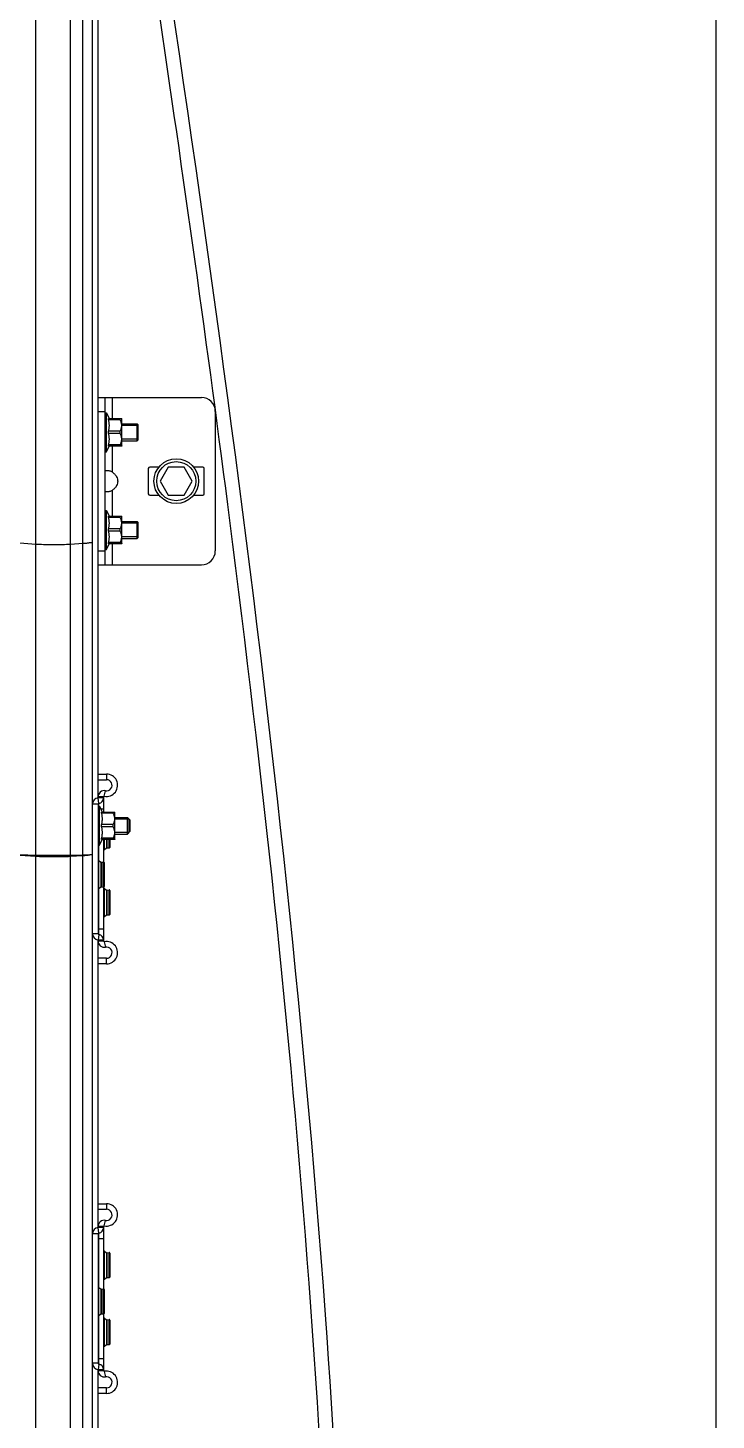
# Model space of a CAD drawing. Header units: millimetres. Extents: x 21899 to 38731, y -5425 to 3612.
# Drawn here: x 34278.6 to 34525.2, y 2382 to 2881.1 of the extents above; entities that cross this region are included whole.
import ezdxf

# ---------------------------------------------------------------- set-up
doc = ezdxf.new("R2010")
doc.units = ezdxf.units.MM

msp = doc.modelspace()

# ---------------------------------------------------------------- linework, layer by layer
at = {"color": 7, "linetype": 'Continuous'}
for p, q in [((34525.24, 1144.53), (34525.24, 3362)), ((34301.74, 1144.53), (34301.74, 3010.14)), ((34303.74, 2605.07), (34303.74, 3004)), ((34303.74, 2748.59), (34340.74, 2748.59)), ((34306.24, 2688.59), (34306.24, 2748.59)), ((34306.24, 2743.09), (34306.74, 2743.09)), ((34306.74, 2729.09), (34306.74, 2743.09)), ((34306.74, 2743.09), (34307.66, 2740.99)), ((34307.42, 2740.99), (34312.21, 2740.99)), ((34307.42, 2740.59), (34307.42, 2740.99)), ((34311.67, 2740.59), (34307.42, 2740.59)), ((34311.67, 2740.59), (34311.67, 2740.99)), ((34312.24, 2740.97), (34312.2, 2741)), ((34312.24, 2731.21), (34312.24, 2740.97)), ((34345.74, 2743.59), (34345.74, 2693.59)), ((34311.67, 2736.49), (34307.42, 2736.49)), ((34307.42, 2735.68), (34307.42, 2736.49)), ((34311.67, 2735.68), (34307.42, 2735.68)), ((34311.67, 2735.68), (34311.67, 2736.49)), ((34312.24, 2739.09), (34317.74, 2739.09)), ((34317.74, 2733.09), (34317.74, 2739.09)), ((34317.74, 2739.09), (34318.09, 2738.73)), ((34318.09, 2733.44), (34318.09, 2738.73)), ((34306.74, 2729.09), (34307.66, 2731.18)), ((34311.67, 2731.58), (34307.42, 2731.58)), ((34307.42, 2731.18), (34307.42, 2731.58)), ((34312.21, 2731.18), (34307.42, 2731.18)), ((34311.67, 2731.58), (34311.67, 2731.18)), ((34312.24, 2731.21), (34312.2, 2731.17)), ((34312.24, 2733.09), (34317.74, 2733.09)), ((34317.74, 2733.09), (34318.09, 2733.44)), ((34306.24, 2729.09), (34306.74, 2729.09)), ((34321.74, 2723.09), (34321.74, 2714.09)), ((34325.49, 2723.59), (34322.24, 2723.59)), ((34328.85, 2723.59), (34325.96, 2718.59)), ((34334.62, 2723.59), (34328.85, 2723.59)), ((34337.51, 2718.59), (34334.62, 2723.59)), ((34341.24, 2723.59), (34337.98, 2723.59)), ((34341.74, 2714.09), (34341.74, 2723.09)), ((34325.96, 2718.59), (34328.85, 2713.59)), ((34334.62, 2713.59), (34337.51, 2718.59)), ((34322.24, 2713.59), (34325.49, 2713.59)), ((34328.85, 2713.59), (34334.62, 2713.59)), ((34337.98, 2713.59), (34341.24, 2713.59)), ((34306.24, 2708.09), (34306.74, 2708.09)), ((34306.74, 2694.09), (34306.74, 2708.09)), ((34306.74, 2708.09), (34307.66, 2705.99)), ((34307.42, 2705.99), (34312.21, 2705.99)), ((34307.42, 2705.59), (34307.42, 2705.99)), ((34311.67, 2705.59), (34307.42, 2705.59)), ((34311.67, 2705.59), (34311.67, 2705.99)), ((34312.24, 2705.97), (34312.2, 2706)), ((34312.24, 2696.21), (34312.24, 2705.97)), ((34311.67, 2701.49), (34307.42, 2701.49)), ((34307.42, 2700.68), (34307.42, 2701.49)), ((34311.67, 2700.68), (34307.42, 2700.68)), ((34311.67, 2700.68), (34311.67, 2701.49)), ((34312.24, 2704.09), (34317.74, 2704.09)), ((34317.74, 2698.09), (34317.74, 2704.09)), ((34317.74, 2704.09), (34318.09, 2703.73)), ((34318.09, 2698.44), (34318.09, 2703.73)), ((34306.74, 2694.09), (34307.66, 2696.18)), ((34311.67, 2696.58), (34307.42, 2696.58)), ((34307.42, 2696.18), (34307.42, 2696.58)), ((34312.21, 2696.18), (34307.42, 2696.18)), ((34311.67, 2696.58), (34311.67, 2696.18)), ((34312.24, 2696.21), (34312.2, 2696.17)), ((34312.24, 2698.09), (34317.74, 2698.09)), ((34317.74, 2698.09), (34318.09, 2698.44)), ((34306.24, 2694.09), (34306.74, 2694.09)), ((34303.74, 2688.59), (34340.74, 2688.59)), ((34303.74, 2611.59), (34306.74, 2611.59)), ((34303.74, 2602.09), (34304.24, 2602.09)), ((34304.24, 2588.09), (34304.24, 2602.09)), ((34304.24, 2602.09), (34305.16, 2599.99)), ((34304.92, 2599.99), (34309.71, 2599.99)), ((34304.92, 2599.59), (34304.92, 2599.99)), ((34309.17, 2599.59), (34304.92, 2599.59)), ((34309.17, 2595.49), (34304.92, 2595.49)), ((34304.92, 2594.68), (34304.92, 2595.49)), ((34309.17, 2599.59), (34309.17, 2599.99)), ((34309.17, 2594.68), (34309.17, 2595.49)), ((34309.74, 2599.97), (34309.7, 2600)), ((34309.74, 2590.21), (34309.74, 2599.97)), ((34309.74, 2598.09), (34314.24, 2598.09)), ((34314.24, 2598.09), (34315.24, 2597.09)), ((34314.24, 2592.09), (34314.24, 2598.09)), ((34314.84, 2592.69), (34314.84, 2597.49)), ((34315.24, 2593.09), (34315.24, 2597.09)), ((34304.24, 2588.09), (34305.16, 2590.18)), ((34309.17, 2594.68), (34304.92, 2594.68)), ((34309.17, 2590.58), (34304.92, 2590.58)), ((34304.92, 2590.18), (34304.92, 2590.58)), ((34309.71, 2590.18), (34304.92, 2590.18)), ((34307.94, 2590.18), (34307.94, 2587.3)), ((34309.17, 2590.58), (34309.17, 2590.18)), ((34309.74, 2590.21), (34309.7, 2590.17)), ((34309.74, 2592.09), (34314.24, 2592.09)), ((34314.24, 2592.09), (34315.24, 2593.09)), ((34303.74, 2588.09), (34304.24, 2588.09)), ((34306.06, 2586.58), (34306.77, 2587.14)), ((34306.91, 2587.18), (34307.72, 2587.11)), ((34275.74, 2584.71), (34281.39, 2584.56)), ((34275.74, 2584.55), (34281.39, 2584.16)), ((34293.86, 2584.55), (34298.23, 2584.66)), ((34293.86, 2584.15), (34298.23, 2584.42)), ((34304.06, 2582.59), (34304.77, 2582.03)), ((34304.91, 2581.99), (34305.72, 2582.07)), ((34305.94, 2581.87), (34305.94, 2573.3)), ((34304.06, 2572.58), (34304.77, 2573.14)), ((34304.91, 2573.18), (34305.72, 2573.11)), ((34306.06, 2572.59), (34306.77, 2572.03)), ((34306.91, 2571.99), (34307.72, 2572.07)), ((34307.94, 2571.87), (34307.94, 2563.3)), ((34306.06, 2562.58), (34306.77, 2563.14)), ((34306.91, 2563.18), (34307.72, 2563.11)), ((34303.74, 2451.07), (34303.74, 2554.11)), ((34306.74, 2547.59), (34303.74, 2547.59)), ((34303.74, 2457.59), (34306.74, 2457.59)), ((34306.06, 2442.59), (34306.77, 2442.03)), ((34306.91, 2441.99), (34307.72, 2442.07)), ((34307.94, 2441.87), (34307.94, 2433.3)), ((34306.06, 2432.58), (34306.77, 2433.14)), ((34306.91, 2433.18), (34307.72, 2433.11)), ((34304.06, 2429.59), (34304.77, 2429.03)), ((34304.91, 2428.99), (34305.72, 2429.07)), ((34305.94, 2428.87), (34305.94, 2420.3)), ((34304.06, 2419.58), (34304.77, 2420.14)), ((34304.91, 2420.18), (34305.72, 2420.11)), ((34306.06, 2418.59), (34306.77, 2418.03)), ((34306.91, 2417.99), (34307.72, 2418.07)), ((34307.94, 2417.87), (34307.94, 2409.3)), ((34306.06, 2408.58), (34306.77, 2409.14)), ((34306.91, 2409.18), (34307.72, 2409.11)), ((34303.74, 1144.53), (34303.74, 2400.11)), ((34306.74, 2393.59), (34303.74, 2393.59))]:
    msp.add_line(p, q, dxfattribs=at)
at = {"color": 9, "linetype": 'Continuous'}
for p, q in [((34281.39, 1144.53), (34281.39, 3055.17)), ((34293.86, 1144.53), (34293.86, 3055.17)), ((34298.23, 1144.53), (34298.23, 3011.61)), ((34308.74, 2748.59), (34308.74, 2740.99)), ((34303.74, 2743.59), (34306.24, 2743.59)), ((34308.74, 2731.18), (34308.74, 2721.88)), ((34308.74, 2715.29), (34308.74, 2705.99)), ((34275.74, 2696.44), (34281.39, 2696.05)), ((34293.86, 2696.04), (34298.23, 2696.31)), ((34308.74, 2696.18), (34308.74, 2688.59)), ((34303.74, 2693.59), (34306.24, 2693.59)), ((34306.74, 2613.59), (34306.74, 2611.59)), ((34305.74, 2605.46), (34303.74, 2605.46)), ((34305.97, 2605.66), (34306.35, 2607.62)), ((34303.74, 2602.79), (34301.74, 2602.79)), ((34305.74, 2605.07), (34303.74, 2605.07)), ((34304, 2603.08), (34303.74, 2605.07)), ((34304, 2602.09), (34304, 2603.08)), ((34304.68, 2601.09), (34305.74, 2601.09)), ((34306.06, 2586.58), (34306.06, 2590.18)), ((34306.77, 2590.18), (34306.77, 2587.14)), ((34306.91, 2590.18), (34306.91, 2587.18)), ((34307.72, 2587.11), (34307.72, 2590.18)), ((34304, 2582.62), (34304, 2588.09)), ((34304.06, 2572.58), (34304.06, 2582.59)), ((34304.77, 2582.03), (34304.77, 2573.14)), ((34304.91, 2581.99), (34304.91, 2573.18)), ((34305.72, 2573.11), (34305.72, 2582.07)), ((34304, 2556.09), (34304, 2572.55)), ((34306.06, 2562.58), (34306.06, 2572.59)), ((34306.77, 2572.03), (34306.77, 2563.14)), ((34306.91, 2571.99), (34306.91, 2563.18)), ((34307.72, 2563.11), (34307.72, 2572.07)), ((34303.74, 2556.39), (34301.74, 2556.39)), ((34303.74, 2558.09), (34305.74, 2558.09)), ((34304, 2556.09), (34303.74, 2554.11)), ((34305.74, 2554.11), (34303.74, 2554.11)), ((34305.74, 2553.71), (34303.74, 2553.71)), ((34305.97, 2553.51), (34306.35, 2551.55)), ((34306.74, 2545.59), (34306.74, 2547.59)), ((34306.74, 2459.59), (34306.74, 2457.59)), ((34305.74, 2451.46), (34303.74, 2451.46)), ((34305.74, 2451.07), (34303.74, 2451.07)), ((34304, 2449.08), (34303.74, 2451.07)), ((34305.97, 2451.66), (34306.35, 2453.62)), ((34303.74, 2448.79), (34301.74, 2448.79)), ((34303.74, 2447.09), (34305.74, 2447.09)), ((34304, 2429.62), (34304, 2449.08)), ((34306.06, 2432.58), (34306.06, 2442.59)), ((34306.77, 2442.03), (34306.77, 2433.14)), ((34306.91, 2441.99), (34306.91, 2433.18)), ((34307.72, 2433.11), (34307.72, 2442.07)), ((34304.06, 2419.58), (34304.06, 2429.59)), ((34304.77, 2429.03), (34304.77, 2420.14)), ((34304.91, 2428.99), (34304.91, 2420.18)), ((34305.72, 2420.11), (34305.72, 2429.07)), ((34304, 2402.09), (34304, 2419.55)), ((34306.06, 2408.58), (34306.06, 2418.59)), ((34306.77, 2418.03), (34306.77, 2409.14)), ((34306.91, 2417.99), (34306.91, 2409.18)), ((34307.72, 2409.11), (34307.72, 2418.07)), ((34303.74, 2402.39), (34301.74, 2402.39)), ((34303.74, 2404.09), (34305.74, 2404.09)), ((34304, 2402.09), (34303.74, 2400.11)), ((34305.74, 2400.11), (34303.74, 2400.11)), ((34305.74, 2399.71), (34303.74, 2399.71)), ((34305.97, 2399.51), (34306.35, 2397.55)), ((34306.74, 2391.59), (34306.74, 2393.59))]:
    msp.add_line(p, q, dxfattribs=at)
at = {"color": 2, "linetype": 'Continuous'}
for p, q in [((34318.09, 2738.59), (34312.24, 2738.59)), ((34318.09, 2733.59), (34312.24, 2733.59)), ((34318.09, 2703.59), (34312.24, 2703.59)), ((34318.09, 2698.59), (34312.24, 2698.59)), ((34314.84, 2597.49), (34309.74, 2597.49)), ((34314.84, 2592.69), (34309.74, 2592.69))]:
    msp.add_line(p, q, dxfattribs=at)
at = {"color": 3, "linetype": 'Continuous'}
for p, q in [((34303.74, 2613.59), (34306.74, 2613.59)), ((34305.74, 2599.99), (34305.74, 2605.46)), ((34303.74, 2602.79), (34303.74, 2556.39)), ((34305.74, 2582.07), (34305.74, 2590.18)), ((34305.74, 2553.71), (34305.74, 2573.11)), ((34306.74, 2545.59), (34303.74, 2545.59)), ((34303.74, 2459.59), (34306.74, 2459.59)), ((34305.74, 2429.07), (34305.74, 2451.46)), ((34303.74, 2448.79), (34303.74, 2402.39)), ((34305.74, 2399.71), (34305.74, 2420.11)), ((34306.74, 2391.59), (34303.74, 2391.59))]:
    msp.add_line(p, q, dxfattribs=at)
at = {"color": 7, "linetype": 'Continuous'}
for radius in [8, 7]:
    msp.add_circle((34331.74, 2718.59), radius, dxfattribs=at)
for centre, radius, start, end in [((34340.74, 2743.59), 5, 0, 90), ((34322.24, 2723.09), 0.5, 90, 180), ((34341.24, 2723.09), 0.5, 0, 90), ((34322.24, 2714.09), 0.5, 180, 270), ((34341.24, 2714.09), 0.5, 270, 0), ((34340.74, 2693.59), 5, 270, 0), ((34306.74, 2609.59), 2, 259.0194, 90), ((34305.94, 2605.46), 2.2, 79.0194, 180), ((34304.04, 2602.79), 2.3, 97.4947, 180), ((34305.94, 2586.74), 0.2, 180, 307.6942), ((34306.9, 2586.98), 0.2, 84.8056, 127.6942), ((34307.74, 2587.3), 0.2, 264.8056, 0), ((34303.94, 2582.43), 0.2, 52.3058, 180), ((34304.9, 2582.19), 0.2, 232.3058, 275.1944), ((34305.74, 2581.87), 0.2, 0, 95.1944), ((34303.94, 2572.74), 0.2, 180, 307.6942), ((34304.9, 2572.98), 0.2, 84.8056, 127.6942), ((34305.74, 2573.3), 0.2, 264.8056, 0), ((34305.94, 2572.43), 0.2, 52.3058, 180), ((34306.9, 2572.19), 0.2, 232.3058, 275.1944), ((34307.74, 2571.87), 0.2, 0, 95.1944), ((34305.94, 2562.74), 0.2, 180, 307.6942), ((34306.9, 2562.98), 0.2, 84.8056, 127.6942), ((34307.74, 2563.3), 0.2, 264.8056, 0), ((34304.04, 2556.39), 2.3, 180, 262.5053), ((34305.94, 2553.71), 2.2, 180, 280.9806), ((34306.74, 2549.59), 2, 270, 100.9806), ((34306.74, 2455.59), 2, 259.0194, 90), ((34304.04, 2448.79), 2.3, 97.4947, 180), ((34305.94, 2451.46), 2.2, 79.0194, 180), ((34305.94, 2442.43), 0.2, 52.3058, 180), ((34306.9, 2442.19), 0.2, 232.3058, 275.1944), ((34307.74, 2441.87), 0.2, 0, 95.1944), ((34305.94, 2432.74), 0.2, 180, 307.6942), ((34306.9, 2432.98), 0.2, 84.8056, 127.6942), ((34307.74, 2433.3), 0.2, 264.8056, 0), ((34303.94, 2429.43), 0.2, 52.3058, 180), ((34304.9, 2429.19), 0.2, 232.3058, 275.1944), ((34305.74, 2428.87), 0.2, 0, 95.1944), ((34303.94, 2419.74), 0.2, 180, 307.6942), ((34304.9, 2419.98), 0.2, 84.8056, 127.6942), ((34305.74, 2420.3), 0.2, 264.8056, 0), ((34305.94, 2418.43), 0.2, 52.3058, 180), ((34306.9, 2418.19), 0.2, 232.3058, 275.1944), ((34307.74, 2417.87), 0.2, 0, 95.1944), ((34305.94, 2408.74), 0.2, 180, 307.6942), ((34306.9, 2408.98), 0.2, 84.8056, 127.6942), ((34307.74, 2409.3), 0.2, 264.8056, 0), ((34304.04, 2402.39), 2.3, 180, 262.5053), ((34305.94, 2399.71), 2.2, 180, 280.9806), ((34306.74, 2395.59), 2, 270, 100.9806)]:
    msp.add_arc(centre, radius, start, end, dxfattribs=at)
at = {"color": 3, "linetype": 'Continuous'}
for centre, radius, start, end in [((34306.74, 2609.59), 4, 259.0194, 90), ((34305.94, 2605.46), 0.2, 79.0194, 180), ((34304.04, 2602.79), 0.3, 97.4947, 180), ((34303.74, 2605.07), 2, 277.4947, 0), ((34304.04, 2556.39), 0.3, 180, 262.5053), ((34303.74, 2554.11), 2, 0, 82.5053), ((34305.94, 2553.71), 0.2, 180, 280.9806), ((34306.74, 2549.59), 4, 270, 100.9806), ((34306.74, 2455.59), 4, 259.0194, 90), ((34303.74, 2451.07), 2, 277.4947, 0), ((34305.94, 2451.46), 0.2, 79.0194, 180), ((34304.04, 2448.79), 0.3, 97.4947, 180), ((34304.04, 2402.39), 0.3, 180, 262.5053), ((34303.74, 2400.11), 2, 0, 82.5053), ((34305.94, 2399.71), 0.2, 180, 280.9806), ((34306.74, 2395.59), 4, 270, 100.9806)]:
    msp.add_arc(centre, radius, start, end, dxfattribs=at)
msp.add_open_spline([(34184.59, 477.37), (34184.44, 482.03), (34184.29, 486.79), (34184.55, 495.3), (34184.84, 499.05), (34185.7, 504.07), (34185.97, 505.36), (34186.55, 507.73), (34186.85, 508.81), (34187.52, 510.92), (34187.88, 511.97), (34189.07, 515.07), (34189.99, 517.08), (34193.34, 523.53), (34196.23, 527.73), (34202.79, 535.64), (34206.45, 539.33), (34214.24, 546.27), (34218.38, 549.51), (34226.01, 554.98), (34229.46, 557.28), (34236.42, 561.66), (34239.94, 563.73), (34250.58, 569.66), (34257.78, 573.24), (34276.63, 581.97), (34288.29, 586.75), (34310.88, 596.24), (34321.79, 600.96), (34335.87, 608.21), (34339.68, 610.31), (34346.21, 614.23), (34348.99, 616.02), (34354.4, 619.74), (34357.04, 621.67), (34364.73, 627.67), (34369.58, 631.96), (34384.23, 646.52), (34393.01, 657.83), (34408.25, 682.69), (34414.7, 696.25), (34425.51, 725.26), (34429.87, 740.71), (34439.69, 787.11), (34442.84, 819.9), (34444.31, 888.03), (34442.63, 923.36), (34436.16, 993.95), (34431.38, 1029.2), (34424.54, 1071.66), (34423.12, 1080.12), (34420.21, 1096.85), (34418.73, 1105.13), (34414.2, 1129.71), (34411.07, 1145.76), (34401.56, 1193.12), (34395.03, 1223.59), (34379.71, 1296.8), (34371.23, 1338.82), (34362.9, 1393.07), (34361.2, 1405.24), (34358.42, 1428.01), (34357.28, 1438.6), (34355.6, 1457.2), (34354.98, 1465.19), (34353.95, 1481.23), (34353.54, 1489.29), (34352.6, 1513.54), (34352.36, 1529.83), (34352.61, 1578.97), (34354.07, 1612.13), (34360.38, 1706.91), (34367.05, 1769.14), (34374.7, 1847.67), (34376.25, 1864.05), (34378.73, 1892.04), (34379.7, 1903.65), (34381.52, 1926.85), (34382.35, 1938.44), (34384.66, 1973.16), (34385.93, 1996.25), (34388.94, 2065.42), (34389.91, 2111.36), (34389.98, 2248.82), (34386.21, 2339.99), (34372.53, 2522.27), (34362.63, 2613.36), (34335.09, 2828.37), (34315.95, 2952.28), (34296.79, 3076.24)], degree=3, knots=[0, 0, 0, 0, 13.614656, 13.614656, 24.237506, 24.237506, 27.949925, 27.949925, 31.063684, 31.063684, 34.177443, 34.177443, 40.404961, 40.404961, 54.673562, 54.673562, 68.942162, 68.942162, 83.210763, 83.210763, 94.643421, 94.643421, 106.076078, 106.076078, 128.941394, 128.941394, 165.933013, 165.933013, 202.924632, 202.924632, 217.211649, 217.211649, 228.325165, 228.325165, 239.438681, 239.438681, 261.665712, 261.665712, 310.591127, 310.591127, 359.516541, 359.516541, 408.441955, 408.441955, 499.721397, 499.721397, 591.000838, 591.000838, 682.28028, 682.28028, 705.283727, 705.283727, 728.287174, 728.287174, 774.294068, 774.294068, 866.307856, 866.307856, 999.972816, 999.972816, 1038.611318, 1038.611318, 1072.030725, 1072.030725, 1097.038945, 1097.038945, 1122.047166, 1122.047166, 1172.063606, 1172.063606, 1272.096487, 1272.096487, 1455.942037, 1455.942037, 1504.41999, 1504.41999, 1538.871883, 1538.871883, 1573.323775, 1573.323775, 1642.227561, 1642.227561, 1780.035131, 1780.035131, 2055.650273, 2055.650273, 2331.265414, 2331.265414, 2706.34663, 2706.34663, 2706.34663, 2706.34663])
msp.add_spline([(34189.59, 477.52), (34191.3, 506.07), (34229.11, 550.99), (34347.84, 609.4), (34429.09, 1074.69), (34359.72, 1469.53), (34385.22, 1910.16), (34385.22, 2419.72), (34301.74, 3077)], degree=3)
at = {"color": 7, "linetype": 'Continuous'}
for points, start_tangent, end_tangent in [([(34307.42, 2740.59), (34307.52, 2740.07), (34307.59, 2739.56), (34307.64, 2739.05), (34307.66, 2738.54), (34307.64, 2738.03), (34307.59, 2737.52), (34307.52, 2737.01), (34307.42, 2736.49)], (0.215516, -0.9765), (-0.215516, -0.9765)), ([(34311.67, 2736.49), (34311.88, 2736.97), (34312.04, 2737.43), (34312.15, 2737.88), (34312.2, 2738.32), (34312.2, 2738.76), (34312.15, 2739.2), (34312.04, 2739.65), (34311.88, 2740.11), (34311.67, 2740.59)], (0.44845, 0.893808), (-0.44845, 0.893808)), ([(34307.42, 2735.68), (34307.52, 2735.16), (34307.59, 2734.65), (34307.64, 2734.14), (34307.66, 2733.63), (34307.64, 2733.12), (34307.59, 2732.61), (34307.52, 2732.1), (34307.42, 2731.58)], (0.215516, -0.9765), (-0.215516, -0.9765)), ([(34311.67, 2731.58), (34311.88, 2732.06), (34312.04, 2732.52), (34312.15, 2732.97), (34312.2, 2733.41), (34312.2, 2733.85), (34312.15, 2734.29), (34312.04, 2734.74), (34311.88, 2735.2), (34311.67, 2735.68)], (0.44845, 0.893808), (-0.44845, 0.893808)), ([(34306.24, 2721.88), (34306.28, 2722.14)], (0, 1), (0.404896, 0.914363)), ([(34306.28, 2722.14), (34306.42, 2722.31), (34306.65, 2722.4), (34306.97, 2722.44), (34307.36, 2722.4), (34307.8, 2722.31), (34308.27, 2722.14), (34308.74, 2721.88)], (0.404896, 0.914363), (0.836124, -0.548541)), ([(34308.74, 2721.88), (34309.58, 2721.21), (34310.18, 2720.48), (34310.56, 2719.73), (34310.75, 2718.97), (34310.75, 2718.2), (34310.56, 2717.44), (34310.18, 2716.69), (34309.58, 2715.96), (34308.74, 2715.29)], (0.836124, -0.548541), (-0.836124, -0.548541)), ([(34308.74, 2715.29), (34308.27, 2715.03), (34307.8, 2714.86), (34307.36, 2714.77), (34306.97, 2714.73), (34306.65, 2714.77), (34306.42, 2714.86), (34306.28, 2715.03)], (-0.836124, -0.548541), (-0.404914, 0.914355)), ([(34307.42, 2705.59), (34307.52, 2705.07), (34307.59, 2704.56), (34307.64, 2704.05), (34307.66, 2703.54), (34307.64, 2703.03), (34307.59, 2702.52), (34307.52, 2702.01), (34307.42, 2701.49)], (0.215516, -0.9765), (-0.215516, -0.9765)), ([(34311.67, 2701.49), (34311.88, 2701.97), (34312.04, 2702.43), (34312.15, 2702.88), (34312.2, 2703.32), (34312.2, 2703.76), (34312.15, 2704.2), (34312.04, 2704.65), (34311.88, 2705.11), (34311.67, 2705.59)], (0.44845, 0.893808), (-0.44845, 0.893808)), ([(34307.42, 2700.68), (34307.52, 2700.16), (34307.59, 2699.65), (34307.64, 2699.14), (34307.66, 2698.63), (34307.64, 2698.12), (34307.59, 2697.61), (34307.52, 2697.1), (34307.42, 2696.58)], (0.215516, -0.9765), (-0.215516, -0.9765)), ([(34311.67, 2696.58), (34311.88, 2697.06), (34312.04, 2697.52), (34312.15, 2697.97), (34312.2, 2698.41), (34312.2, 2698.85), (34312.15, 2699.29), (34312.04, 2699.74), (34311.88, 2700.2), (34311.67, 2700.68)], (0.44845, 0.893808), (-0.44845, 0.893808)), ([(34301.74, 2592.28), (34301.72, 2593.16), (34301.69, 2594.26), (34301.69, 2595.45), (34301.72, 2596.6), (34301.74, 2597.55)], (0, 1), (0, 1)), ([(34304.92, 2599.59), (34305.02, 2599.07), (34305.09, 2598.56), (34305.14, 2598.05), (34305.16, 2597.54), (34305.14, 2597.03), (34305.09, 2596.52), (34305.02, 2596.01), (34304.92, 2595.49)], (0.215516, -0.9765), (-0.215516, -0.9765)), ([(34309.17, 2595.49), (34309.38, 2595.97), (34309.54, 2596.43), (34309.65, 2596.88), (34309.7, 2597.32), (34309.7, 2597.76), (34309.65, 2598.2), (34309.54, 2598.65), (34309.38, 2599.11), (34309.17, 2599.59)], (0.44845, 0.893808), (-0.44845, 0.893808)), ([(34304.92, 2594.68), (34305.02, 2594.16), (34305.09, 2593.65), (34305.14, 2593.14), (34305.16, 2592.63), (34305.14, 2592.12), (34305.09, 2591.61), (34305.02, 2591.1), (34304.92, 2590.58)], (0.215516, -0.9765), (-0.215516, -0.9765)), ([(34309.17, 2590.58), (34309.38, 2591.06), (34309.54, 2591.52), (34309.65, 2591.97), (34309.7, 2592.41), (34309.7, 2592.85), (34309.65, 2593.29), (34309.54, 2593.74), (34309.38, 2594.2), (34309.17, 2594.68)], (0.44845, 0.893808), (-0.44845, 0.893808)), ([(34281.39, 2584.56), (34282.36, 2584.54)], (0.999647, -0.026566), (0.999829, -0.018491)), ([(34281.39, 2584.16), (34284.12, 2584.05)], (0.99768, -0.068073), (0.999668, -0.025762)), ([(34282.36, 2584.54), (34283.5, 2584.52)], (0.999829, -0.018491), (0.999919, -0.012739)), ([(34283.5, 2584.52), (34284.77, 2584.51), (34286.14, 2584.5), (34287.56, 2584.49), (34288.99, 2584.5), (34290.37, 2584.5), (34291.67, 2584.52)], (0.999919, -0.012739), (0.999934, 0.011529)), ([(34284.12, 2584.05), (34287.56, 2584), (34291.04, 2584.04)], (0.999668, -0.025762), (0.999733, 0.023114)), ([(34291.04, 2584.04), (34293.86, 2584.15)], (0.999733, 0.023114), (0.998061, 0.062251)), ([(34291.67, 2584.52), (34292.85, 2584.53), (34293.86, 2584.55)], (0.999934, 0.011529), (0.999705, 0.024286)), ([(34298.23, 2584.66), (34299.74, 2584.7)], (0.999705, 0.024286), (0.9999, 0.014133)), ([(34298.23, 2584.42), (34299.74, 2584.53)], (0.998061, 0.062251), (0.995092, 0.09895)), ([(34299.74, 2584.7), (34300.83, 2584.75)], (0.9999, 0.014133), (0.990011, 0.14099)), ([(34299.74, 2584.53), (34300.14, 2584.57)], (0.995092, 0.09895), (0.990219, 0.139521)), ([(34300.14, 2584.57), (34301.33, 2584.75)], (0.990219, 0.139521), (0.995411, 0.095688)), ([(34300.83, 2584.75), (34301.45, 2584.81)], (0.990011, 0.14099), (0.998655, -0.051851)), ([(34301.33, 2584.75), (34301.74, 2584.93)], (0.995411, 0.095688), (0, 1)), ([(34301.45, 2584.81), (34301.51, 2584.8), (34301.74, 2584.86)], (0.998655, -0.051851), (0, 1))]:
    msp.add_spline(points, degree=3, dxfattribs=dict(at, start_tangent=start_tangent, end_tangent=end_tangent))
at = {"color": 9, "linetype": 'Continuous'}
for points, start_tangent, end_tangent in [([(34281.39, 2696.05), (34284.12, 2695.93), (34287.56, 2695.89), (34291.04, 2695.92), (34293.86, 2696.04)], (0.99768, -0.068073), (0.998061, 0.062251)), ([(34298.23, 2696.31), (34299.74, 2696.41)], (0.998061, 0.062251), (0.995092, 0.09895)), ([(34299.74, 2696.41), (34300.14, 2696.46)], (0.995092, 0.09895), (0.990219, 0.139521)), ([(34300.14, 2696.46), (34301.33, 2696.63), (34301.74, 2696.81)], (0.990219, 0.139521), (0, 1))]:
    msp.add_spline(points, degree=3, dxfattribs=dict(at, start_tangent=start_tangent, end_tangent=end_tangent))

doc.saveas('drawing.dxf')
